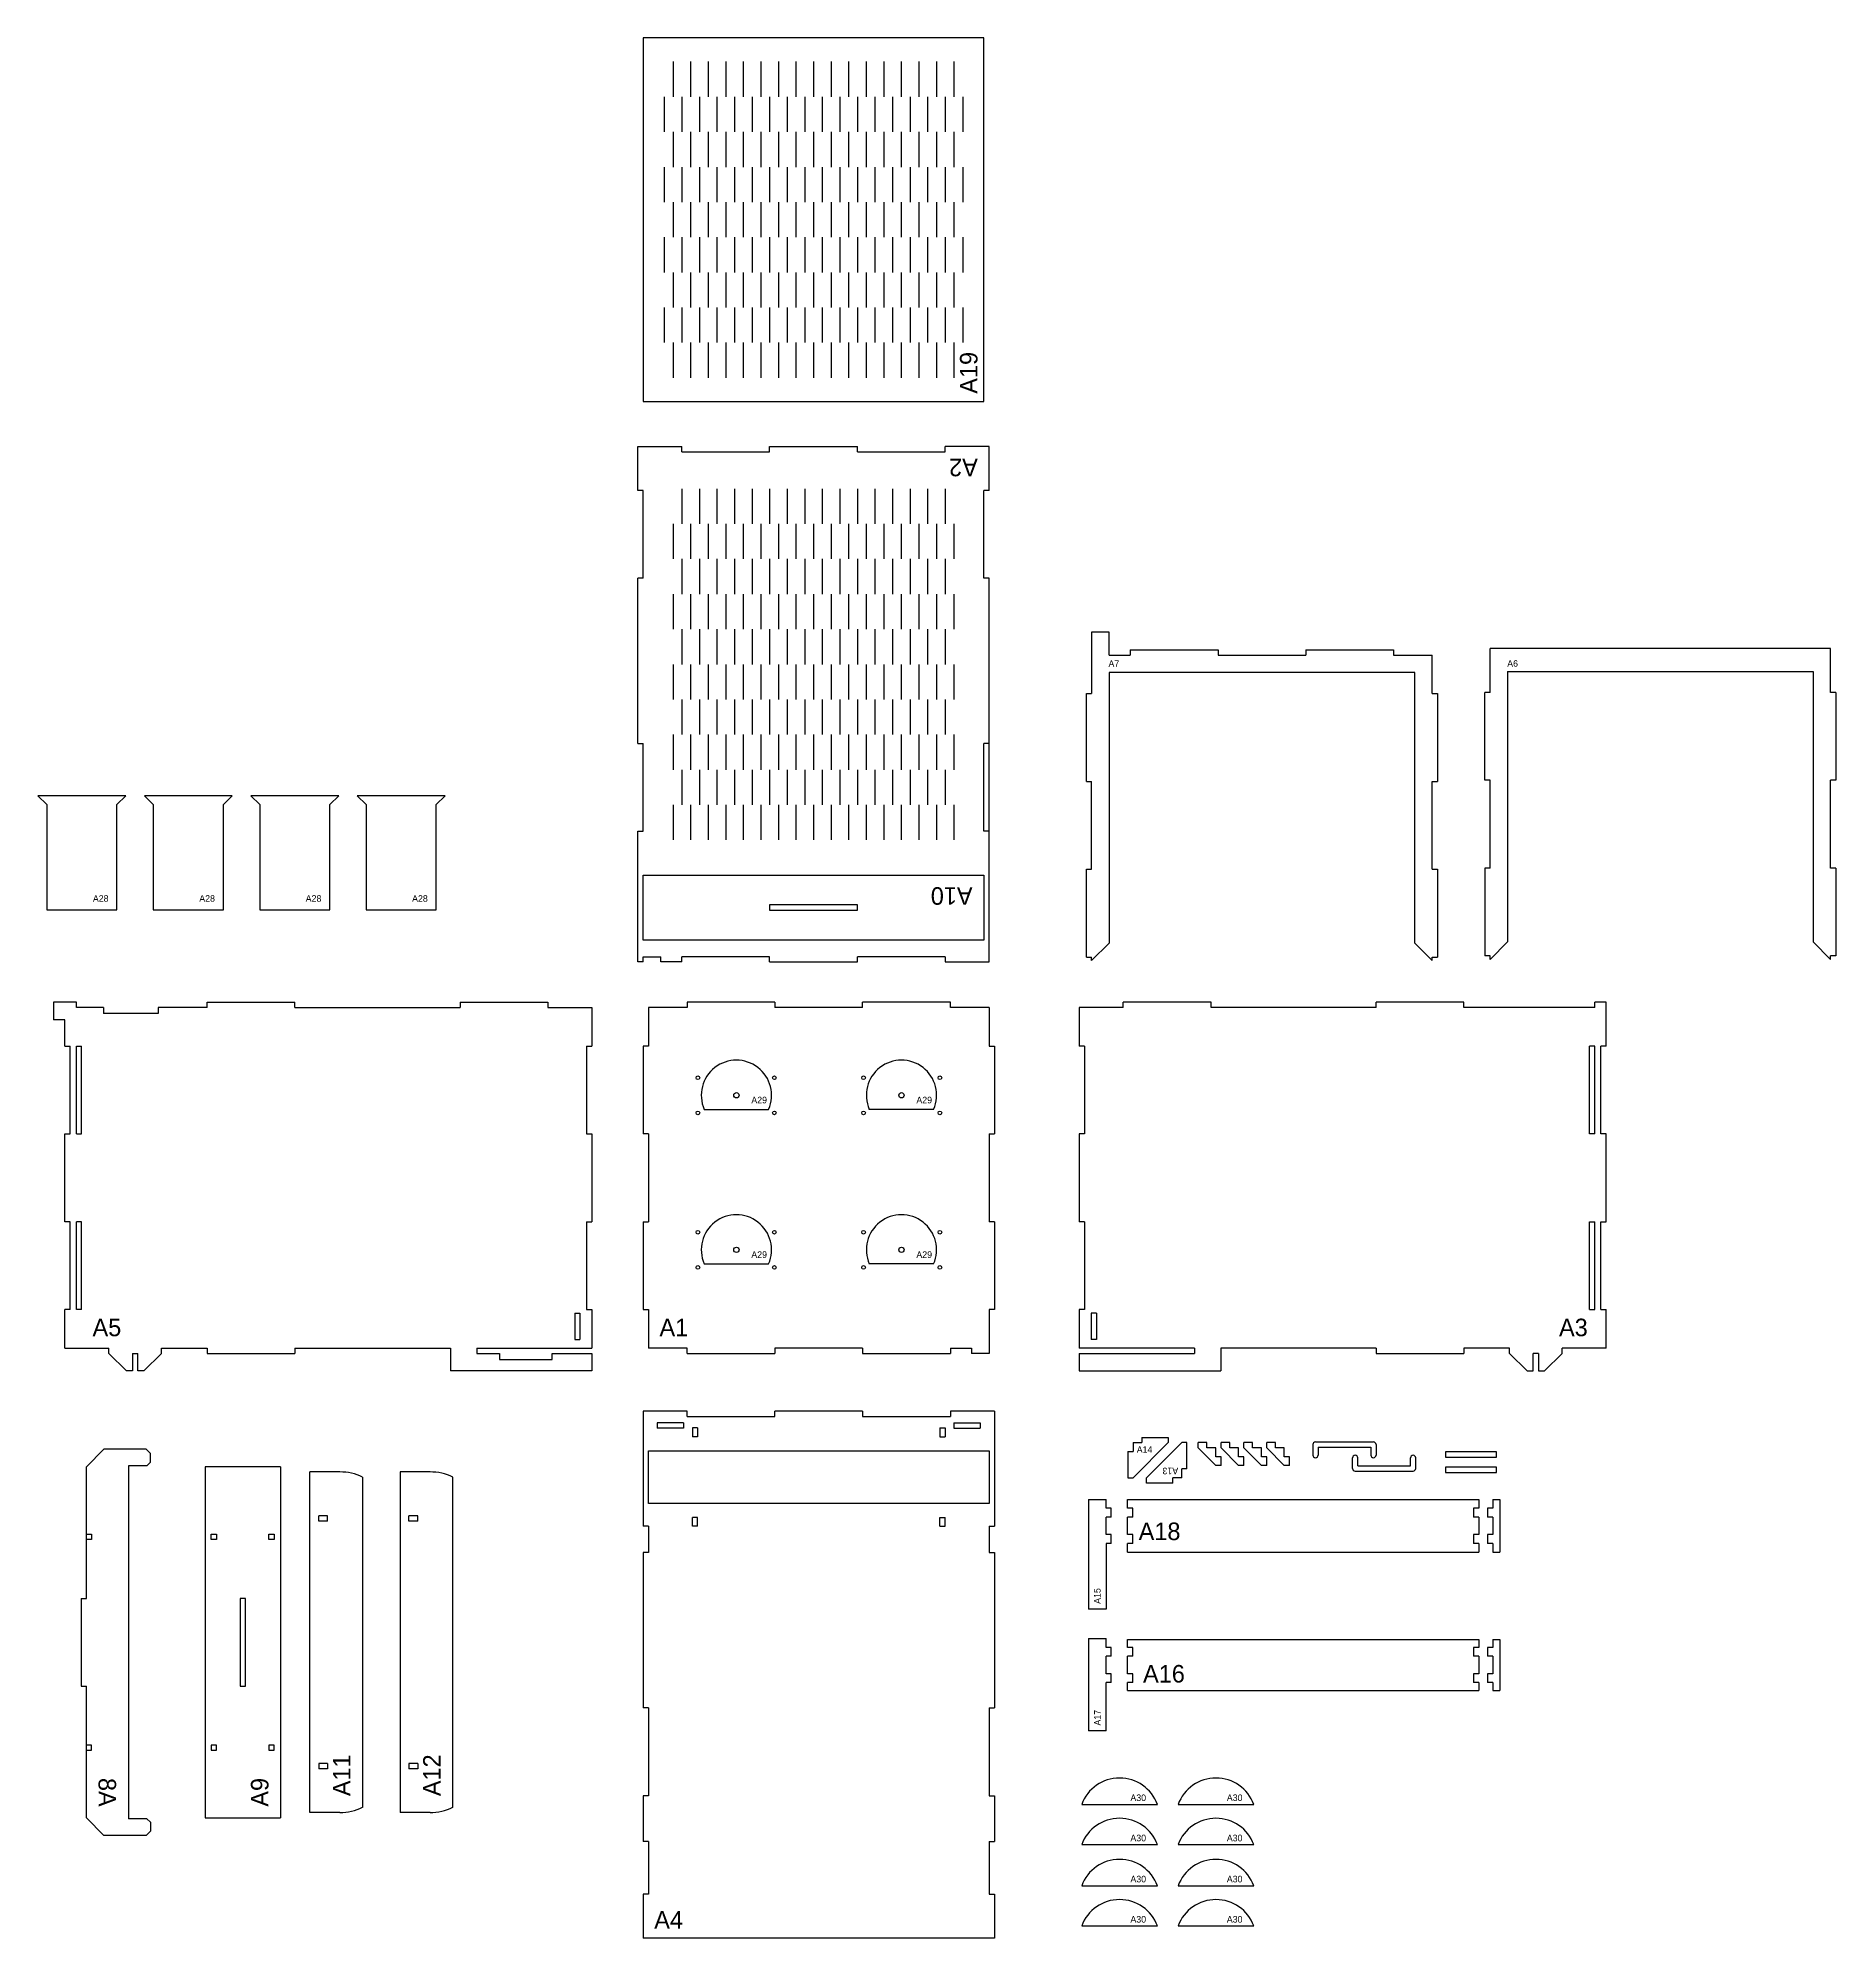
# Model space of a CAD drawing. Header units: millimetres. Extents: x -2430 to -8, y 112 to 1194.
# Drawn here: x -2430 to -1406, y 112 to 1194 of the extents above; entities that cross this region are included whole.
import ezdxf

# ---------------------------------------------------------------- set-up
doc = ezdxf.new("R2010")
doc.units = ezdxf.units.MM
doc.header["$MEASUREMENT"] = 0
for name, color, linetype in [('01. Cut Layer (3mm Plexiglass)', 5, 'Continuous'), ('02. Cut Layer (1.5mm Plexiglass)', 4, 'Continuous'), ('03. Etch Layer', 1, 'Continuous')]:
    doc.layers.add(name, color=color, linetype=linetype)

msp = doc.modelspace()

# ---------------------------------------------------------------- linework, layer by layer
at = {"layer": '01. Cut Layer (3mm Plexiglass)'}
for p, q in [((-1891.6, 1194.2), (-2085.6, 1194.2)), ((-2085.6, 1194.2), (-2085.6, 987.2)), ((-1891.6, 987.2), (-1891.6, 1194.2)), ((-2068.6, 1180.7), (-2068.6, 1160.7)), ((-2058.6, 1180.7), (-2058.6, 1160.7)), ((-2048.6, 1180.7), (-2048.6, 1160.7)), ((-2038.6, 1180.7), (-2038.6, 1160.7)), ((-2028.6, 1180.7), (-2028.6, 1160.7)), ((-2018.6, 1180.7), (-2018.6, 1160.7)), ((-2008.6, 1180.7), (-2008.6, 1160.7)), ((-1998.6, 1180.7), (-1998.6, 1160.7)), ((-1988.6, 1180.7), (-1988.6, 1160.7)), ((-1978.6, 1180.7), (-1978.6, 1160.7)), ((-1968.6, 1180.7), (-1968.6, 1160.7)), ((-1958.6, 1180.7), (-1958.6, 1160.7)), ((-1948.6, 1180.7), (-1948.6, 1160.7)), ((-1938.6, 1180.7), (-1938.6, 1160.7)), ((-1928.6, 1180.7), (-1928.6, 1160.7)), ((-1918.6, 1180.7), (-1918.6, 1160.7)), ((-1908.6, 1180.7), (-1908.6, 1160.7)), ((-2073.6, 1160.7), (-2073.6, 1140.7)), ((-2063.6, 1160.7), (-2063.6, 1140.7)), ((-2053.6, 1160.7), (-2053.6, 1140.7)), ((-2043.6, 1160.7), (-2043.6, 1140.7)), ((-2033.6, 1160.7), (-2033.6, 1140.7)), ((-2023.6, 1160.7), (-2023.6, 1140.7)), ((-2013.6, 1160.7), (-2013.6, 1140.7)), ((-2003.6, 1160.7), (-2003.6, 1140.7)), ((-1993.6, 1160.7), (-1993.6, 1140.7)), ((-1983.6, 1160.7), (-1983.6, 1140.7)), ((-1973.6, 1160.7), (-1973.6, 1140.7)), ((-1963.6, 1160.7), (-1963.6, 1140.7)), ((-1953.6, 1160.7), (-1953.6, 1140.7)), ((-1943.6, 1160.7), (-1943.6, 1140.7)), ((-1933.6, 1160.7), (-1933.6, 1140.7)), ((-1923.6, 1160.7), (-1923.6, 1140.7)), ((-1913.6, 1160.7), (-1913.6, 1140.7)), ((-1903.6, 1160.7), (-1903.6, 1140.7)), ((-2068.6, 1140.7), (-2068.6, 1120.7)), ((-2058.6, 1140.7), (-2058.6, 1120.7)), ((-2048.6, 1140.7), (-2048.6, 1120.7)), ((-2038.6, 1140.7), (-2038.6, 1120.7)), ((-2028.6, 1140.7), (-2028.6, 1120.7)), ((-2018.6, 1140.7), (-2018.6, 1120.7)), ((-2008.6, 1140.7), (-2008.6, 1120.7)), ((-1998.6, 1140.7), (-1998.6, 1120.7)), ((-1988.6, 1140.7), (-1988.6, 1120.7)), ((-1978.6, 1140.7), (-1978.6, 1120.7)), ((-1968.6, 1140.7), (-1968.6, 1120.7)), ((-1958.6, 1140.7), (-1958.6, 1120.7)), ((-1948.6, 1140.7), (-1948.6, 1120.7)), ((-1938.6, 1140.7), (-1938.6, 1120.7)), ((-1928.6, 1140.7), (-1928.6, 1120.7)), ((-1918.6, 1140.7), (-1918.6, 1120.7)), ((-1908.6, 1140.7), (-1908.6, 1120.7)), ((-2073.6, 1120.7), (-2073.6, 1100.7)), ((-2063.6, 1120.7), (-2063.6, 1100.7)), ((-2053.6, 1120.7), (-2053.6, 1100.7)), ((-2043.6, 1120.7), (-2043.6, 1100.7)), ((-2033.6, 1120.7), (-2033.6, 1100.7)), ((-2023.6, 1120.7), (-2023.6, 1100.7)), ((-2013.6, 1120.7), (-2013.6, 1100.7)), ((-2003.6, 1120.7), (-2003.6, 1100.7)), ((-1993.6, 1120.7), (-1993.6, 1100.7)), ((-1983.6, 1120.7), (-1983.6, 1100.7)), ((-1973.6, 1120.7), (-1973.6, 1100.7)), ((-1963.6, 1120.7), (-1963.6, 1100.7)), ((-1953.6, 1120.7), (-1953.6, 1100.7)), ((-1943.6, 1120.7), (-1943.6, 1100.7)), ((-1933.6, 1120.7), (-1933.6, 1100.7)), ((-1923.6, 1120.7), (-1923.6, 1100.7)), ((-1913.6, 1120.7), (-1913.6, 1100.7)), ((-1903.6, 1120.7), (-1903.6, 1100.7)), ((-2068.6, 1100.7), (-2068.6, 1080.7)), ((-2058.6, 1100.7), (-2058.6, 1080.7)), ((-2048.6, 1100.7), (-2048.6, 1080.7)), ((-2038.6, 1100.7), (-2038.6, 1080.7)), ((-2028.6, 1100.7), (-2028.6, 1080.7)), ((-2018.6, 1100.7), (-2018.6, 1080.7)), ((-2008.6, 1100.7), (-2008.6, 1080.7)), ((-1998.6, 1100.7), (-1998.6, 1080.7)), ((-1988.6, 1100.7), (-1988.6, 1080.7)), ((-1978.6, 1100.7), (-1978.6, 1080.7)), ((-1968.6, 1100.7), (-1968.6, 1080.7)), ((-1958.6, 1100.7), (-1958.6, 1080.7)), ((-1948.6, 1100.7), (-1948.6, 1080.7)), ((-1938.6, 1100.7), (-1938.6, 1080.7)), ((-1928.6, 1100.7), (-1928.6, 1080.7)), ((-1918.6, 1100.7), (-1918.6, 1080.7)), ((-1908.6, 1100.7), (-1908.6, 1080.7)), ((-2073.6, 1080.7), (-2073.6, 1060.7)), ((-2063.6, 1080.7), (-2063.6, 1060.7)), ((-2053.6, 1080.7), (-2053.6, 1060.7)), ((-2043.6, 1080.7), (-2043.6, 1060.7)), ((-2033.6, 1080.7), (-2033.6, 1060.7)), ((-2023.6, 1080.7), (-2023.6, 1060.7)), ((-2013.6, 1080.7), (-2013.6, 1060.7)), ((-2003.6, 1080.7), (-2003.6, 1060.7)), ((-1993.6, 1080.7), (-1993.6, 1060.7)), ((-1983.6, 1080.7), (-1983.6, 1060.7)), ((-1973.6, 1080.7), (-1973.6, 1060.7)), ((-1963.6, 1080.7), (-1963.6, 1060.7)), ((-1953.6, 1080.7), (-1953.6, 1060.7)), ((-1943.6, 1080.7), (-1943.6, 1060.7)), ((-1933.6, 1080.7), (-1933.6, 1060.7)), ((-1923.6, 1080.7), (-1923.6, 1060.7)), ((-1913.6, 1080.7), (-1913.6, 1060.7)), ((-1903.6, 1080.7), (-1903.6, 1060.7)), ((-2068.6, 1060.7), (-2068.6, 1040.7)), ((-2058.6, 1060.7), (-2058.6, 1040.7)), ((-2048.6, 1060.7), (-2048.6, 1040.7)), ((-2038.6, 1060.7), (-2038.6, 1040.7)), ((-2028.6, 1060.7), (-2028.6, 1040.7)), ((-2018.6, 1060.7), (-2018.6, 1040.7)), ((-2008.6, 1060.7), (-2008.6, 1040.7)), ((-1998.6, 1060.7), (-1998.6, 1040.7)), ((-1988.6, 1060.7), (-1988.6, 1040.7)), ((-1978.6, 1060.7), (-1978.6, 1040.7)), ((-1968.6, 1060.7), (-1968.6, 1040.7)), ((-1958.6, 1060.7), (-1958.6, 1040.7)), ((-1948.6, 1060.7), (-1948.6, 1040.7)), ((-1938.6, 1060.7), (-1938.6, 1040.7)), ((-1928.6, 1060.7), (-1928.6, 1040.7)), ((-1918.6, 1060.7), (-1918.6, 1040.7)), ((-1908.6, 1060.7), (-1908.6, 1040.7)), ((-2073.6, 1040.7), (-2073.6, 1020.7)), ((-2063.6, 1040.7), (-2063.6, 1020.7)), ((-2053.6, 1040.7), (-2053.6, 1020.7)), ((-2043.6, 1040.7), (-2043.6, 1020.7)), ((-2033.6, 1040.7), (-2033.6, 1020.7)), ((-2023.6, 1040.7), (-2023.6, 1020.7)), ((-2013.6, 1040.7), (-2013.6, 1020.7)), ((-2003.6, 1040.7), (-2003.6, 1020.7)), ((-1993.6, 1040.7), (-1993.6, 1020.7)), ((-1983.6, 1040.7), (-1983.6, 1020.7)), ((-1973.6, 1040.7), (-1973.6, 1020.7)), ((-1963.6, 1040.7), (-1963.6, 1020.7)), ((-1953.6, 1040.7), (-1953.6, 1020.7)), ((-1943.6, 1040.7), (-1943.6, 1020.7)), ((-1933.6, 1040.7), (-1933.6, 1020.7)), ((-1923.6, 1040.7), (-1923.6, 1020.7)), ((-1913.6, 1040.7), (-1913.6, 1020.7)), ((-1903.6, 1040.7), (-1903.6, 1020.7)), ((-2068.6, 1020.7), (-2068.6, 1000.7)), ((-2058.6, 1020.7), (-2058.6, 1000.7)), ((-2048.6, 1020.7), (-2048.6, 1000.7)), ((-2038.6, 1020.7), (-2038.6, 1000.7)), ((-2028.6, 1020.7), (-2028.6, 1000.7)), ((-2018.6, 1020.7), (-2018.6, 1000.7)), ((-2008.6, 1020.7), (-2008.6, 1000.7)), ((-1998.6, 1020.7), (-1998.6, 1000.7)), ((-1988.6, 1020.7), (-1988.6, 1000.7)), ((-1978.6, 1020.7), (-1978.6, 1000.7)), ((-1968.6, 1020.7), (-1968.6, 1000.7)), ((-1958.6, 1020.7), (-1958.6, 1000.7)), ((-1948.6, 1020.7), (-1948.6, 1000.7)), ((-1938.6, 1020.7), (-1938.6, 1000.7)), ((-1928.6, 1020.7), (-1928.6, 1000.7)), ((-1918.6, 1020.7), (-1918.6, 1000.7)), ((-1908.6, 1020.7), (-1908.6, 1000.7)), ((-2085.6, 987.2), (-1891.6, 987.2)), ((-2088.6, 936.5), (-2088.6, 961.5)), ((-2088.6, 961.5), (-2063.6, 961.5)), ((-2063.6, 958.5), (-2063.6, 961.5)), ((-2063.6, 958.5), (-2013.6, 958.5)), ((-2013.6, 958.5), (-2013.6, 961.5)), ((-2013.6, 961.5), (-1963.6, 961.5)), ((-1963.6, 958.5), (-1963.6, 961.5)), ((-1963.6, 958.5), (-1913.6, 958.5)), ((-1913.6, 958.5), (-1913.6, 961.5)), ((-1888.6, 961.5), (-1913.6, 961.5)), ((-1888.6, 936.5), (-1888.6, 961.5)), ((-2085.6, 936.5), (-2088.6, 936.5)), ((-2085.6, 886.5), (-2085.6, 936.5)), ((-2063.6, 937.5), (-2063.6, 917.5)), ((-2053.6, 937.5), (-2053.6, 917.5)), ((-2043.6, 937.5), (-2043.6, 917.5)), ((-2033.6, 937.5), (-2033.6, 917.5)), ((-2023.6, 937.5), (-2023.6, 917.5)), ((-2013.6, 937.5), (-2013.6, 917.5)), ((-2003.6, 937.5), (-2003.6, 917.5)), ((-1993.6, 937.5), (-1993.6, 917.5)), ((-1983.6, 937.5), (-1983.6, 917.5)), ((-1973.6, 937.5), (-1973.6, 917.5)), ((-1963.6, 937.5), (-1963.6, 917.5)), ((-1953.6, 937.5), (-1953.6, 917.5)), ((-1943.6, 937.5), (-1943.6, 917.5)), ((-1933.6, 937.5), (-1933.6, 917.5)), ((-1923.6, 937.5), (-1923.6, 917.5)), ((-1913.6, 937.5), (-1913.6, 917.5)), ((-1891.6, 886.5), (-1891.6, 936.5)), ((-1888.6, 936.5), (-1891.6, 936.5)), ((-2068.6, 917.5), (-2068.6, 897.5)), ((-2058.6, 917.5), (-2058.6, 897.5)), ((-2048.6, 917.5), (-2048.6, 897.5)), ((-2038.6, 917.5), (-2038.6, 897.5)), ((-2028.6, 917.5), (-2028.6, 897.5)), ((-2018.6, 917.5), (-2018.6, 897.5)), ((-2008.6, 917.5), (-2008.6, 897.5)), ((-1998.6, 917.5), (-1998.6, 897.5)), ((-1988.6, 917.5), (-1988.6, 897.5)), ((-1978.6, 917.5), (-1978.6, 897.5)), ((-1968.6, 917.5), (-1968.6, 897.5)), ((-1958.6, 917.5), (-1958.6, 897.5)), ((-1948.6, 917.5), (-1948.6, 897.5)), ((-1938.6, 917.5), (-1938.6, 897.5)), ((-1928.6, 917.5), (-1928.6, 897.5)), ((-1918.6, 917.5), (-1918.6, 897.5)), ((-1908.6, 917.5), (-1908.6, 897.5)), ((-2063.6, 897.5), (-2063.6, 877.5)), ((-2053.6, 897.5), (-2053.6, 877.5)), ((-2043.6, 897.5), (-2043.6, 877.5)), ((-2033.6, 897.5), (-2033.6, 877.5)), ((-2023.6, 897.5), (-2023.6, 877.5)), ((-2013.6, 897.5), (-2013.6, 877.5)), ((-2003.6, 897.5), (-2003.6, 877.5)), ((-1993.6, 897.5), (-1993.6, 877.5)), ((-1983.6, 897.5), (-1983.6, 877.5)), ((-1973.6, 897.5), (-1973.6, 877.5)), ((-1963.6, 897.5), (-1963.6, 877.5)), ((-1953.6, 897.5), (-1953.6, 877.5)), ((-1943.6, 897.5), (-1943.6, 877.5)), ((-1933.6, 897.5), (-1933.6, 877.5)), ((-1923.6, 897.5), (-1923.6, 877.5)), ((-1913.6, 897.5), (-1913.6, 877.5)), ((-2085.6, 886.5), (-2088.6, 886.5)), ((-2088.6, 792.5), (-2088.6, 886.5)), ((-2068.6, 877.5), (-2068.6, 857.5)), ((-2058.6, 877.5), (-2058.6, 857.5)), ((-2048.6, 877.5), (-2048.6, 857.5)), ((-2038.6, 877.5), (-2038.6, 857.5)), ((-2028.6, 877.5), (-2028.6, 857.5)), ((-2018.6, 877.5), (-2018.6, 857.5)), ((-2008.6, 877.5), (-2008.6, 857.5)), ((-1998.6, 877.5), (-1998.6, 857.5)), ((-1988.6, 877.5), (-1988.6, 857.5)), ((-1978.6, 877.5), (-1978.6, 857.5)), ((-1968.6, 877.5), (-1968.6, 857.5)), ((-1958.6, 877.5), (-1958.6, 857.5)), ((-1948.6, 877.5), (-1948.6, 857.5)), ((-1938.6, 877.5), (-1938.6, 857.5)), ((-1928.6, 877.5), (-1928.6, 857.5)), ((-1918.6, 877.5), (-1918.6, 857.5)), ((-1908.6, 877.5), (-1908.6, 857.5)), ((-1888.6, 886.5), (-1891.6, 886.5)), ((-1888.6, 668), (-1888.6, 886.5)), ((-2063.6, 857.5), (-2063.6, 837.5)), ((-2053.6, 857.5), (-2053.6, 837.5)), ((-2043.6, 857.5), (-2043.6, 837.5)), ((-2033.6, 857.5), (-2033.6, 837.5)), ((-2023.6, 857.5), (-2023.6, 837.5)), ((-2013.6, 857.5), (-2013.6, 837.5)), ((-2003.6, 857.5), (-2003.6, 837.5)), ((-1993.6, 857.5), (-1993.6, 837.5)), ((-1983.6, 857.5), (-1983.6, 837.5)), ((-1973.6, 857.5), (-1973.6, 837.5)), ((-1963.6, 857.5), (-1963.6, 837.5)), ((-1953.6, 857.5), (-1953.6, 837.5)), ((-1943.6, 857.5), (-1943.6, 837.5)), ((-1933.6, 857.5), (-1933.6, 837.5)), ((-1923.6, 857.5), (-1923.6, 837.5)), ((-1913.6, 857.5), (-1913.6, 837.5)), ((-1820.2, 855.8), (-1830.2, 855.8)), ((-1830.2, 855.8), (-1830.2, 820.8)), ((-1820.2, 842.8), (-1820.2, 855.8)), ((-1808.2, 845.8), (-1758.2, 845.8)), ((-1808.2, 845.8), (-1808.2, 842.8)), ((-1758.2, 845.8), (-1758.2, 842.8)), ((-1708.2, 845.8), (-1708.2, 842.8)), ((-1708.2, 845.8), (-1658.2, 845.8)), ((-1658.2, 845.8), (-1658.2, 842.8)), ((-1409.3, 846.5), (-1603.3, 846.5)), ((-1603.3, 821.5), (-1603.3, 846.5)), ((-1409.3, 821.5), (-1409.3, 846.5)), ((-2068.6, 837.5), (-2068.6, 817.5)), ((-2058.6, 837.5), (-2058.6, 817.5)), ((-2048.6, 837.5), (-2048.6, 817.5)), ((-2038.6, 837.5), (-2038.6, 817.5)), ((-2028.6, 837.5), (-2028.6, 817.5)), ((-2018.6, 837.5), (-2018.6, 817.5)), ((-2008.6, 837.5), (-2008.6, 817.5)), ((-1998.6, 837.5), (-1998.6, 817.5)), ((-1988.6, 837.5), (-1988.6, 817.5)), ((-1978.6, 837.5), (-1978.6, 817.5)), ((-1968.6, 837.5), (-1968.6, 817.5)), ((-1958.6, 837.5), (-1958.6, 817.5)), ((-1948.6, 837.5), (-1948.6, 817.5)), ((-1938.6, 837.5), (-1938.6, 817.5)), ((-1928.6, 837.5), (-1928.6, 817.5)), ((-1918.6, 837.5), (-1918.6, 817.5)), ((-1908.6, 837.5), (-1908.6, 817.5)), ((-1820.2, 842.8), (-1808.2, 842.8)), ((-1758.2, 842.8), (-1708.2, 842.8)), ((-1658.2, 842.8), (-1636.2, 842.8)), ((-1636.2, 820.8), (-1636.2, 842.8)), ((-1593.3, 833.5), (-1419.3, 833.5)), ((-1593.3, 833.5), (-1593.3, 679.5)), ((-1419.3, 833.5), (-1419.3, 679.5)), ((-1646.2, 832.8), (-1820.2, 832.8)), ((-1820.2, 832.8), (-1820.2, 678.8)), ((-1646.2, 678.8), (-1646.2, 832.8)), ((-2063.6, 817.5), (-2063.6, 797.5)), ((-2053.6, 817.5), (-2053.6, 797.5)), ((-2043.6, 817.5), (-2043.6, 797.5)), ((-2033.6, 817.5), (-2033.6, 797.5)), ((-2023.6, 817.5), (-2023.6, 797.5)), ((-2013.6, 817.5), (-2013.6, 797.5)), ((-2003.6, 817.5), (-2003.6, 797.5)), ((-1993.6, 817.5), (-1993.6, 797.5)), ((-1983.6, 817.5), (-1983.6, 797.5)), ((-1973.6, 817.5), (-1973.6, 797.5)), ((-1963.6, 817.5), (-1963.6, 797.5)), ((-1953.6, 817.5), (-1953.6, 797.5)), ((-1943.6, 817.5), (-1943.6, 797.5)), ((-1933.6, 817.5), (-1933.6, 797.5)), ((-1923.6, 817.5), (-1923.6, 797.5)), ((-1913.6, 817.5), (-1913.6, 797.5)), ((-1833.2, 770.8), (-1833.2, 820.8)), ((-1833.2, 820.8), (-1830.2, 820.8)), ((-1636.2, 820.8), (-1633.2, 820.8)), ((-1633.2, 820.8), (-1633.2, 770.8)), ((-1603.3, 821.5), (-1606.3, 821.5)), ((-1606.3, 771.5), (-1606.3, 821.5)), ((-1406.3, 821.5), (-1409.3, 821.5)), ((-1406.3, 821.5), (-1406.3, 771.5)), ((-2088.6, 792.5), (-2085.6, 792.5)), ((-2085.6, 742.5), (-2085.6, 792.5)), ((-2068.6, 797.5), (-2068.6, 777.5)), ((-2058.6, 797.5), (-2058.6, 777.5)), ((-2048.6, 797.5), (-2048.6, 777.5)), ((-2038.6, 797.5), (-2038.6, 777.5)), ((-2028.6, 797.5), (-2028.6, 777.5)), ((-2018.6, 797.5), (-2018.6, 777.5)), ((-2008.6, 797.5), (-2008.6, 777.5)), ((-1998.6, 797.5), (-1998.6, 777.5)), ((-1988.6, 797.5), (-1988.6, 777.5)), ((-1978.6, 797.5), (-1978.6, 777.5)), ((-1968.6, 797.5), (-1968.6, 777.5)), ((-1958.6, 797.5), (-1958.6, 777.5)), ((-1948.6, 797.5), (-1948.6, 777.5)), ((-1938.6, 797.5), (-1938.6, 777.5)), ((-1928.6, 797.5), (-1928.6, 777.5)), ((-1918.6, 797.5), (-1918.6, 777.5)), ((-1908.6, 797.5), (-1908.6, 777.5)), ((-1891.6, 742.5), (-1891.6, 792.5)), ((-1888.6, 792.5), (-1891.6, 792.5)), ((-2063.6, 777.5), (-2063.6, 757.5)), ((-2053.6, 777.5), (-2053.6, 757.5)), ((-2043.6, 777.5), (-2043.6, 757.5)), ((-2033.6, 777.5), (-2033.6, 757.5)), ((-2023.6, 777.5), (-2023.6, 757.5)), ((-2013.6, 777.5), (-2013.6, 757.5)), ((-2003.6, 777.5), (-2003.6, 757.5)), ((-1993.6, 777.5), (-1993.6, 757.5)), ((-1983.6, 777.5), (-1983.6, 757.5)), ((-1973.6, 777.5), (-1973.6, 757.5)), ((-1963.6, 777.5), (-1963.6, 757.5)), ((-1953.6, 777.5), (-1953.6, 757.5)), ((-1943.6, 777.5), (-1943.6, 757.5)), ((-1933.6, 777.5), (-1933.6, 757.5)), ((-1923.6, 777.5), (-1923.6, 757.5)), ((-1913.6, 777.5), (-1913.6, 757.5)), ((-1833.2, 770.8), (-1830.2, 770.8)), ((-1830.2, 720.8), (-1830.2, 770.8)), ((-1636.2, 720.8), (-1636.2, 770.8)), ((-1636.2, 770.8), (-1633.2, 770.8)), ((-1603.3, 771.5), (-1606.3, 771.5)), ((-1603.3, 721.5), (-1603.3, 771.5)), ((-1409.3, 721.5), (-1409.3, 771.5)), ((-1406.3, 771.5), (-1409.3, 771.5)), ((-2068.6, 757.5), (-2068.6, 737.5)), ((-2058.6, 757.5), (-2058.6, 737.5)), ((-2048.6, 757.5), (-2048.6, 737.5)), ((-2038.6, 757.5), (-2038.6, 737.5)), ((-2028.6, 757.5), (-2028.6, 737.5)), ((-2018.6, 757.5), (-2018.6, 737.5)), ((-2008.6, 757.5), (-2008.6, 737.5)), ((-1998.6, 757.5), (-1998.6, 737.5)), ((-1988.6, 757.5), (-1988.6, 737.5)), ((-1978.6, 757.5), (-1978.6, 737.5)), ((-1968.6, 757.5), (-1968.6, 737.5)), ((-1958.6, 757.5), (-1958.6, 737.5)), ((-1948.6, 757.5), (-1948.6, 737.5)), ((-1938.6, 757.5), (-1938.6, 737.5)), ((-1928.6, 757.5), (-1928.6, 737.5)), ((-1918.6, 757.5), (-1918.6, 737.5)), ((-1908.6, 757.5), (-1908.6, 737.5)), ((-2088.6, 742.5), (-2085.6, 742.5)), ((-2088.6, 668), (-2088.6, 742.5)), ((-1888.6, 742.5), (-1891.6, 742.5)), ((-1833.2, 720.8), (-1830.2, 720.8)), ((-1833.2, 670.7), (-1833.2, 720.8)), ((-1636.2, 720.8), (-1633.2, 720.8)), ((-1633.2, 720.8), (-1633.2, 670.7)), ((-1606.3, 721.5), (-1606.3, 671.5)), ((-1603.3, 721.5), (-1606.3, 721.5)), ((-1406.3, 721.5), (-1409.3, 721.5)), ((-1406.3, 721.5), (-1406.3, 671.5)), ((-1963.6, 700.5), (-2013.6, 700.5)), ((-2013.6, 700.5), (-2013.6, 697.5)), ((-2013.6, 697.5), (-1963.6, 697.5)), ((-1963.6, 697.5), (-1963.6, 700.5)), ((-2085.6, 671), (-2075.6, 671)), ((-2085.6, 668), (-2085.6, 671)), ((-2075.6, 668), (-2075.6, 671)), ((-2063.6, 668), (-2063.6, 671)), ((-2013.6, 671), (-2063.6, 671)), ((-2013.6, 668), (-2013.6, 671)), ((-1963.6, 668), (-1963.6, 671)), ((-1913.6, 671), (-1963.6, 671)), ((-1913.6, 671), (-1913.6, 668)), ((-1820.2, 678.8), (-1830.2, 668.8)), ((-1636.2, 668.8), (-1646.2, 678.8)), ((-1603.3, 671.5), (-1606.3, 671.5)), ((-1603.3, 669.5), (-1593.3, 679.5)), ((-1603.3, 669.5), (-1603.3, 671.5)), ((-1419.3, 679.5), (-1409.3, 669.5)), ((-1409.3, 669.5), (-1409.3, 671.5)), ((-1406.3, 671.5), (-1409.3, 671.5)), ((-2085.6, 668), (-2088.6, 668)), ((-2063.6, 668), (-2075.6, 668)), ((-2013.6, 668), (-1963.6, 668)), ((-1913.6, 668), (-1888.6, 668)), ((-1833.2, 670.7), (-1830.2, 670.7)), ((-1830.2, 668.8), (-1830.2, 670.7)), ((-1636.2, 668.8), (-1636.2, 670.7)), ((-1636.2, 670.7), (-1633.2, 670.7)), ((-2408.4, 645.1), (-2421.4, 645.1)), ((-2421.4, 645.1), (-2421.4, 635.1)), ((-2408.4, 642.1), (-2408.4, 645.1)), ((-2392.9, 642.1), (-2408.4, 642.1)), ((-2392.9, 642.1), (-2392.9, 638.6)), ((-2361.9, 638.6), (-2392.9, 638.6)), ((-2333.9, 642.1), (-2361.9, 642.1)), ((-2361.9, 642.1), (-2361.9, 638.6)), ((-2333.9, 645.1), (-2283.9, 645.1)), ((-2333.9, 642.1), (-2333.9, 645.1)), ((-2283.9, 642.1), (-2283.9, 645.1)), ((-2283.9, 642.1), (-2189.9, 642.1)), ((-2189.9, 645.1), (-2139.9, 645.1)), ((-2189.9, 645.1), (-2189.9, 642.1)), ((-2139.9, 645.1), (-2139.9, 642.1)), ((-2139.9, 642.1), (-2114.9, 642.1)), ((-2114.9, 642.1), (-2114.9, 620.1)), ((-2060.6, 642.1), (-2082.6, 642.1)), ((-2082.6, 642.1), (-2082.6, 620.1)), ((-2060.6, 645.1), (-2060.6, 642.1)), ((-2010.6, 645.1), (-2060.6, 645.1)), ((-2010.6, 645.1), (-2010.6, 642.1)), ((-1960.6, 642.1), (-2010.6, 642.1)), ((-1960.6, 642.1), (-1960.6, 645.1)), ((-1910.6, 645.1), (-1960.6, 645.1)), ((-1910.6, 642.1), (-1910.6, 645.1)), ((-1888.6, 642.1), (-1910.6, 642.1)), ((-1888.6, 642.1), (-1888.6, 620.1)), ((-1812.2, 642.1), (-1837.2, 642.1)), ((-1837.2, 642.1), (-1837.2, 620.1)), ((-1762.2, 645.1), (-1812.2, 645.1)), ((-1812.2, 642.1), (-1812.2, 645.1)), ((-1762.2, 642.1), (-1762.2, 645.1)), ((-1668.2, 642.1), (-1762.2, 642.1)), ((-1618.2, 645.1), (-1668.2, 645.1)), ((-1668.2, 642.1), (-1668.2, 645.1)), ((-1618.2, 642.1), (-1618.2, 645.1)), ((-1543.7, 642.1), (-1618.2, 642.1)), ((-1543.7, 642.1), (-1543.7, 645.1)), ((-1537.2, 645.1), (-1543.7, 645.1)), ((-1537.2, 620.1), (-1537.2, 645.1)), ((-2414.9, 635.1), (-2421.4, 635.1)), ((-2414.9, 620.1), (-2414.9, 635.1)), ((-2414.9, 620.1), (-2411.9, 620.1)), ((-2411.9, 570.1), (-2411.9, 620.1)), ((-2408.4, 620.1), (-2405.4, 620.1)), ((-2408.4, 570.1), (-2408.4, 620.1)), ((-2405.4, 570.1), (-2405.4, 620.1)), ((-2117.9, 620.1), (-2117.9, 570.1)), ((-2117.9, 620.1), (-2114.9, 620.1)), ((-2085.6, 620.1), (-2085.6, 570.1)), ((-2082.6, 620.1), (-2085.6, 620.1)), ((-1888.6, 620.1), (-1885.6, 620.1)), ((-1885.6, 620.1), (-1885.6, 570.1)), ((-1834.2, 620.1), (-1837.2, 620.1)), ((-1834.2, 620.1), (-1834.2, 570.1)), ((-1546.7, 570.1), (-1546.7, 620.1)), ((-1543.7, 620.1), (-1546.7, 620.1)), ((-1543.7, 570.1), (-1543.7, 620.1)), ((-1540.2, 570.1), (-1540.2, 620.1)), ((-1537.2, 620.1), (-1540.2, 620.1)), ((-2050.8, 584.1), (-2014.2, 584.1)), ((-1920.2, 584.1), (-1956.8, 584.1)), ((-2414.9, 570.1), (-2411.9, 570.1)), ((-2414.9, 520.1), (-2414.9, 570.1)), ((-2408.4, 570.1), (-2405.4, 570.1)), ((-2117.9, 570.1), (-2114.9, 570.1)), ((-2114.9, 570.1), (-2114.9, 520.1)), ((-2082.6, 570.1), (-2085.6, 570.1)), ((-2082.6, 570.1), (-2082.6, 520.1)), ((-1888.6, 570.1), (-1888.6, 520.1)), ((-1888.6, 570.1), (-1885.6, 570.1)), ((-1837.2, 570.1), (-1837.2, 520.1)), ((-1834.2, 570.1), (-1837.2, 570.1)), ((-1543.7, 570.1), (-1546.7, 570.1)), ((-1537.2, 570.1), (-1540.2, 570.1)), ((-1537.2, 520.1), (-1537.2, 570.1)), ((-2411.9, 520.1), (-2414.9, 520.1)), ((-2411.9, 470.1), (-2411.9, 520.1)), ((-2405.4, 520.1), (-2408.4, 520.1)), ((-2408.4, 470.1), (-2408.4, 520.1)), ((-2405.4, 470.1), (-2405.4, 520.1)), ((-2117.9, 520.1), (-2117.9, 470.1)), ((-2117.9, 520.1), (-2114.9, 520.1)), ((-2085.6, 520.1), (-2082.6, 520.1)), ((-2085.6, 520.1), (-2085.6, 470.1)), ((-1885.6, 520.1), (-1888.6, 520.1)), ((-1885.6, 520.1), (-1885.6, 470.1)), ((-1834.2, 520.1), (-1837.2, 520.1)), ((-1834.2, 520.1), (-1834.2, 470.1)), ((-1546.7, 470.1), (-1546.7, 520.1)), ((-1546.7, 520.1), (-1543.7, 520.1)), ((-1543.7, 470.1), (-1543.7, 520.1)), ((-1540.2, 470.1), (-1540.2, 520.1)), ((-1540.2, 520.1), (-1537.2, 520.1)), ((-2050.8, 496.1), (-2014.2, 496.1)), ((-1920.2, 496.1), (-1956.8, 496.1)), ((-2411.9, 470.1), (-2414.9, 470.1)), ((-2414.9, 448.1), (-2414.9, 470.1)), ((-2405.4, 470.1), (-2408.4, 470.1)), ((-2124.6, 468.1), (-2124.6, 453.1)), ((-2124.6, 468.1), (-2121.6, 468.1)), ((-2121.6, 468.1), (-2121.6, 453.1)), ((-2117.9, 470.1), (-2114.9, 470.1)), ((-2114.9, 470.1), (-2114.9, 448.1)), ((-2085.6, 470.1), (-2082.6, 470.1)), ((-2082.6, 470.1), (-2082.6, 448.1)), ((-1885.6, 470.1), (-1888.6, 470.1)), ((-1888.6, 470.1), (-1888.6, 445.1)), ((-1834.2, 470.1), (-1837.2, 470.1)), ((-1837.2, 470.1), (-1837.2, 448.1)), ((-1827.5, 468.1), (-1830.5, 468.1)), ((-1830.5, 468.1), (-1830.5, 453.1)), ((-1827.5, 468.1), (-1827.5, 453.1)), ((-1546.7, 470.1), (-1543.7, 470.1)), ((-1540.2, 470.1), (-1537.2, 470.1)), ((-1537.2, 448.1), (-1537.2, 470.1)), ((-2414.9, 448.1), (-2389.9, 448.1)), ((-2389.9, 445.1), (-2389.9, 448.1)), ((-2379.9, 435.1), (-2389.9, 445.1)), ((-2376.4, 445.1), (-2376.4, 435.1)), ((-2376.4, 445.1), (-2373.4, 445.1)), ((-2373.4, 435.1), (-2373.4, 445.1)), ((-2359.9, 445.1), (-2369.9, 435.1)), ((-2359.9, 448.1), (-2333.9, 448.1)), ((-2359.9, 445.1), (-2359.9, 448.1)), ((-2333.9, 448.1), (-2333.9, 445.1)), ((-2333.9, 445.1), (-2283.9, 445.1)), ((-2283.9, 448.1), (-2195.4, 448.1)), ((-2283.9, 448.1), (-2283.9, 445.1)), ((-2195.4, 448.1), (-2195.4, 435.1)), ((-2180.4, 448.1), (-2180.4, 445.1)), ((-2180.4, 448.1), (-2114.9, 448.1)), ((-2180.4, 445.1), (-2167.4, 445.1)), ((-2167.4, 445.1), (-2167.4, 441.6)), ((-2137.4, 445.1), (-2114.9, 445.1)), ((-2137.4, 441.6), (-2137.4, 445.1)), ((-2124.6, 453.1), (-2121.6, 453.1)), ((-2114.9, 445.1), (-2114.9, 435.1)), ((-2060.6, 448.1), (-2082.6, 448.1)), ((-2060.6, 445.1), (-2060.6, 448.1)), ((-2060.6, 445.1), (-2010.6, 445.1)), ((-1960.6, 448.1), (-2010.6, 448.1)), ((-2010.6, 448.1), (-2010.6, 445.1)), ((-1960.6, 448.1), (-1960.6, 445.1)), ((-1960.6, 445.1), (-1910.6, 445.1)), ((-1910.6, 448.1), (-1910.6, 445.1)), ((-1910.6, 448.1), (-1898.6, 448.1)), ((-1898.6, 448.1), (-1898.6, 445.1)), ((-1888.6, 445.1), (-1898.6, 445.1)), ((-1771.7, 448.1), (-1837.2, 448.1)), ((-1837.2, 445.1), (-1771.7, 445.1)), ((-1837.2, 445.1), (-1837.2, 435.1)), ((-1827.5, 453.1), (-1830.5, 453.1)), ((-1771.7, 448.1), (-1771.7, 445.1)), ((-1668.2, 448.1), (-1756.7, 448.1)), ((-1756.7, 448.1), (-1756.7, 435.1)), ((-1668.2, 448.1), (-1668.2, 445.1)), ((-1668.2, 445.1), (-1618.2, 445.1)), ((-1618.2, 448.1), (-1618.2, 445.1)), ((-1592.2, 448.1), (-1618.2, 448.1)), ((-1592.2, 445.1), (-1592.2, 448.1)), ((-1592.2, 445.1), (-1582.2, 435.1)), ((-1578.7, 435.1), (-1578.7, 445.1)), ((-1575.7, 445.1), (-1578.7, 445.1)), ((-1575.7, 445.1), (-1575.7, 435.1)), ((-1572.2, 435.1), (-1562.2, 445.1)), ((-1562.2, 445.1), (-1562.2, 448.1)), ((-1537.2, 448.1), (-1562.2, 448.1)), ((-2376.4, 435.1), (-2379.9, 435.1)), ((-2369.9, 435.1), (-2373.4, 435.1)), ((-2114.9, 435.1), (-2195.4, 435.1)), ((-2167.4, 441.6), (-2137.4, 441.6)), ((-1837.2, 435.1), (-1756.7, 435.1)), ((-1582.2, 435.1), (-1578.7, 435.1)), ((-1575.7, 435.1), (-1572.2, 435.1)), ((-2085.6, 412.2), (-2085.6, 346.7)), ((-2060.6, 412.2), (-2085.6, 412.2)), ((-2060.6, 409.2), (-2060.6, 412.2)), ((-2010.6, 409.2), (-2010.6, 412.2)), ((-1960.6, 412.2), (-2010.6, 412.2)), ((-1960.6, 412.2), (-1960.6, 409.2)), ((-1910.6, 412.2), (-1910.6, 409.2)), ((-1885.6, 412.2), (-1910.6, 412.2)), ((-1885.6, 412.2), (-1885.6, 346.7)), ((-2062.6, 405.5), (-2077.6, 405.5)), ((-2077.6, 405.5), (-2077.6, 402.5)), ((-2062.6, 402.5), (-2077.6, 402.5)), ((-2062.6, 405.5), (-2062.6, 402.5)), ((-2060.6, 409.2), (-2010.6, 409.2)), ((-2054.6, 402.7), (-2057.6, 402.7)), ((-2057.6, 402.7), (-2057.6, 397.7)), ((-2054.6, 402.7), (-2054.6, 397.7)), ((-1960.6, 409.2), (-1910.6, 409.2)), ((-1916.6, 402.7), (-1913.6, 402.7)), ((-1916.6, 402.7), (-1916.6, 397.7)), ((-1913.6, 402.7), (-1913.6, 397.7)), ((-1908.6, 405.5), (-1908.6, 402.5)), ((-1908.6, 405.5), (-1893.6, 405.5)), ((-1908.6, 402.5), (-1893.6, 402.5)), ((-1893.6, 405.5), (-1893.6, 402.5)), ((-2402.7, 380.6), (-2392.7, 390.6)), ((-2368.7, 390.6), (-2392.7, 390.6)), ((-2366.2, 388.1), (-2368.7, 390.6)), ((-2082.6, 389.7), (-1888.6, 389.7)), ((-2082.6, 359.7), (-2082.6, 389.7)), ((-2054.6, 397.7), (-2057.6, 397.7)), ((-1916.6, 397.7), (-1913.6, 397.7)), ((-1888.6, 389.7), (-1888.6, 359.7)), ((-1786.6, 394.3), (-1806.6, 374.3)), ((-1806.6, 394.3), (-1806.6, 389.3)), ((-1806.6, 394.3), (-1801.6, 394.3)), ((-1801.6, 397.3), (-1786.6, 397.3)), ((-1801.6, 397.3), (-1801.6, 394.3)), ((-1798.9, 374.3), (-1778.9, 394.3)), ((-1786.6, 397.3), (-1786.6, 394.3)), ((-1775.9, 394.3), (-1778.9, 394.3)), ((-1775.9, 379.3), (-1775.9, 394.3)), ((-1764.5, 394.3), (-1769.5, 394.3)), ((-1769.5, 391.3), (-1769.5, 394.3)), ((-1759.5, 381.3), (-1769.5, 391.3)), ((-1764.5, 391.3), (-1764.5, 394.3)), ((-1759.5, 391.3), (-1764.5, 391.3)), ((-1759.5, 386.3), (-1759.5, 391.3)), ((-1751.5, 394.3), (-1756.5, 394.3)), ((-1756.5, 391.3), (-1756.5, 394.3)), ((-1746.5, 381.3), (-1756.5, 391.3)), ((-1751.5, 391.3), (-1751.5, 394.3)), ((-1746.5, 391.3), (-1751.5, 391.3)), ((-1746.5, 386.3), (-1746.5, 391.3)), ((-1738.5, 394.3), (-1743.5, 394.3)), ((-1743.5, 391.3), (-1743.5, 394.3)), ((-1733.5, 381.3), (-1743.5, 391.3)), ((-1738.5, 391.3), (-1738.5, 394.3)), ((-1733.5, 391.3), (-1738.5, 391.3)), ((-1733.5, 386.3), (-1733.5, 391.3)), ((-1725.5, 394.3), (-1730.5, 394.3)), ((-1730.5, 391.3), (-1730.5, 394.3)), ((-1720.5, 381.3), (-1730.5, 391.3)), ((-1725.5, 391.3), (-1725.5, 394.3)), ((-1720.5, 391.3), (-1725.5, 391.3)), ((-1720.5, 386.3), (-1720.5, 391.3)), ((-1704.2, 393.2), (-1704.2, 387.2)), ((-1702.7, 394.7), (-1669.7, 394.7)), ((-1701.2, 391.7), (-1671.2, 391.7)), ((-1701.2, 391.7), (-1701.2, 387.2)), ((-1671.2, 391.7), (-1671.2, 387.2)), ((-1668.2, 393.2), (-1668.2, 387.2)), ((-2402.7, 305.6), (-2402.7, 380.6)), ((-2368.2, 381.1), (-2378.7, 381.1)), ((-2378.7, 381.1), (-2378.7, 180.1)), ((-2368.2, 381.1), (-2366.2, 383.1)), ((-2366.2, 383.1), (-2366.2, 388.1)), ((-2292.1, 380.6), (-2335.1, 380.6)), ((-2335.1, 380.6), (-2335.1, 180.6)), ((-2292.1, 380.6), (-2292.1, 180.6)), ((-1809.6, 389.3), (-1806.6, 389.3)), ((-1809.6, 389.3), (-1809.6, 374.3)), ((-1778.9, 374.3), (-1778.9, 379.3)), ((-1775.9, 379.3), (-1778.9, 379.3)), ((-1756.5, 386.3), (-1759.5, 386.3)), ((-1756.5, 381.3), (-1759.5, 381.3)), ((-1756.5, 381.3), (-1756.5, 386.3)), ((-1743.5, 386.3), (-1746.5, 386.3)), ((-1743.5, 381.3), (-1746.5, 381.3)), ((-1743.5, 381.3), (-1743.5, 386.3)), ((-1730.5, 386.3), (-1733.5, 386.3)), ((-1730.5, 381.3), (-1733.5, 381.3)), ((-1730.5, 381.3), (-1730.5, 386.3)), ((-1717.5, 386.3), (-1720.5, 386.3)), ((-1717.5, 381.3), (-1720.5, 381.3)), ((-1717.5, 381.3), (-1717.5, 386.3)), ((-1702.7, 385.7), (-1702.7, 385.7)), ((-1681.6, 379.6), (-1681.6, 385.6)), ((-1680.1, 387.1), (-1680.1, 387.1)), ((-1678.6, 381.1), (-1678.6, 385.6)), ((-1678.6, 381.1), (-1648.6, 381.1)), ((-1669.7, 385.7), (-1669.7, 385.7)), ((-1648.6, 381.1), (-1648.6, 385.6)), ((-1647.1, 387.1), (-1647.1, 387.1)), ((-1645.6, 379.6), (-1645.6, 385.6)), ((-1628.6, 389.1), (-1628.6, 386.1)), ((-1599.6, 389.1), (-1628.6, 389.1)), ((-1628.6, 386.1), (-1599.6, 386.1)), ((-1628.6, 380.3), (-1628.6, 377.3)), ((-1599.6, 380.3), (-1628.6, 380.3)), ((-1599.6, 386.1), (-1599.6, 389.1)), ((-1599.6, 377.3), (-1599.6, 380.3)), ((-2275.4, 183.6), (-2275.4, 377.6)), ((-2258.4, 377.6), (-2275.4, 377.6)), ((-2245.4, 374.6), (-2245.4, 186.6)), ((-2224, 377.6), (-2224, 183.6)), ((-2207, 377.6), (-2224, 377.6)), ((-2194, 186.6), (-2194, 374.6)), ((-1809.6, 374.3), (-1806.6, 374.3)), ((-1798.9, 371.3), (-1798.9, 374.3)), ((-1783.9, 371.3), (-1798.9, 371.3)), ((-1778.9, 374.3), (-1783.9, 374.3)), ((-1783.9, 371.3), (-1783.9, 374.3)), ((-1680.1, 378.1), (-1647.1, 378.1)), ((-1628.6, 377.3), (-1599.6, 377.3)), ((-1888.6, 359.7), (-2082.6, 359.7)), ((-1832, 361.9), (-1822, 361.9)), ((-1832, 361.9), (-1832, 299.4)), ((-1822, 356.9), (-1822, 361.9)), ((-1809.7, 356.9), (-1809.7, 361.9)), ((-1809.7, 361.9), (-1609.7, 361.9)), ((-1609.7, 361.9), (-1609.7, 356.9)), ((-1601.7, 361.9), (-1601.7, 356.9)), ((-1601.7, 361.9), (-1597.7, 361.9)), ((-1597.7, 361.9), (-1597.7, 331.9)), ((-2270.4, 349.6), (-2270.4, 352.6)), ((-2265.4, 352.6), (-2270.4, 352.6)), ((-2265.4, 349.6), (-2270.4, 349.6)), ((-2265.4, 349.6), (-2265.4, 352.6)), ((-2219, 349.6), (-2219, 352.6)), ((-2214, 352.6), (-2219, 352.6)), ((-2214, 349.6), (-2219, 349.6)), ((-2214, 349.6), (-2214, 352.6)), ((-2082.6, 346.7), (-2085.6, 346.7)), ((-2082.6, 346.7), (-2082.6, 331.7)), ((-2054.6, 351.7), (-2057.6, 351.7)), ((-2057.6, 346.7), (-2057.6, 351.7)), ((-2054.6, 346.7), (-2057.6, 346.7)), ((-2054.6, 346.7), (-2054.6, 351.7)), ((-1916.6, 351.7), (-1913.6, 351.7)), ((-1916.6, 346.7), (-1916.6, 351.7)), ((-1916.6, 346.7), (-1913.6, 346.7)), ((-1913.6, 346.7), (-1913.6, 351.7)), ((-1888.6, 346.7), (-1885.6, 346.7)), ((-1888.6, 346.7), (-1888.6, 331.7)), ((-1819, 356.9), (-1822, 356.9)), ((-1819, 351.9), (-1822, 351.9)), ((-1822, 341.9), (-1822, 351.9)), ((-1819, 351.9), (-1819, 356.9)), ((-1806.7, 356.9), (-1809.7, 356.9)), ((-1806.7, 351.9), (-1809.7, 351.9)), ((-1809.7, 341.9), (-1809.7, 351.9)), ((-1806.7, 351.9), (-1806.7, 356.9)), ((-1609.7, 356.9), (-1612.7, 356.9)), ((-1612.7, 356.9), (-1612.7, 351.9)), ((-1609.7, 351.9), (-1612.7, 351.9)), ((-1609.7, 351.9), (-1609.7, 341.9)), ((-1601.7, 356.9), (-1604.7, 356.9)), ((-1604.7, 356.9), (-1604.7, 351.9)), ((-1601.7, 351.9), (-1604.7, 351.9)), ((-1601.7, 351.9), (-1601.7, 341.9)), ((-2402.7, 342.1), (-2399.7, 342.1)), ((-2399.7, 339.1), (-2402.7, 339.1)), ((-2399.7, 342.1), (-2399.7, 339.1)), ((-2331.6, 342.1), (-2328.6, 342.1)), ((-2331.6, 339.1), (-2331.6, 342.1)), ((-2328.6, 339.1), (-2331.6, 339.1)), ((-2328.6, 342.1), (-2328.6, 339.1)), ((-2298.7, 342.1), (-2295.7, 342.1)), ((-2298.7, 339.1), (-2298.7, 342.1)), ((-2295.7, 339.1), (-2298.7, 339.1)), ((-2295.7, 342.1), (-2295.7, 339.1)), ((-1819, 341.9), (-1822, 341.9)), ((-1819, 336.9), (-1822, 336.9)), ((-1822, 336.9), (-1822, 299.4)), ((-1819, 336.9), (-1819, 341.9)), ((-1806.7, 341.9), (-1809.7, 341.9)), ((-1806.7, 336.9), (-1809.7, 336.9)), ((-1809.7, 331.9), (-1809.7, 336.9)), ((-1806.7, 336.9), (-1806.7, 341.9)), ((-1609.7, 341.9), (-1612.7, 341.9)), ((-1612.7, 341.9), (-1612.7, 336.9)), ((-1609.7, 336.9), (-1612.7, 336.9)), ((-1609.7, 336.9), (-1609.7, 331.9)), ((-1601.7, 341.9), (-1604.7, 341.9)), ((-1604.7, 341.9), (-1604.7, 336.9)), ((-1601.7, 336.9), (-1604.7, 336.9)), ((-1601.7, 336.9), (-1601.7, 331.9)), ((-2085.6, 331.7), (-2085.6, 243.2)), ((-2082.6, 331.7), (-2085.6, 331.7)), ((-1888.6, 331.7), (-1885.6, 331.7)), ((-1885.6, 331.7), (-1885.6, 243.2)), ((-1809.7, 331.9), (-1609.7, 331.9)), ((-1601.7, 331.9), (-1597.7, 331.9)), ((-2405.7, 305.6), (-2402.7, 305.6)), ((-2405.7, 305.6), (-2405.7, 255.6)), ((-2312.1, 305.6), (-2315.1, 305.6)), ((-2315.1, 305.6), (-2315.1, 255.6)), ((-2312.1, 255.6), (-2312.1, 305.6)), ((-1822, 299.4), (-1832, 299.4)), ((-1832, 282.7), (-1822, 282.7)), ((-1832, 282.7), (-1832, 230.2)), ((-1822, 277.7), (-1822, 282.7)), ((-1809.7, 277.7), (-1809.7, 282.2)), ((-1809.7, 282.2), (-1609.7, 282.2)), ((-1609.7, 282.2), (-1609.7, 277.7)), ((-1601.7, 282.2), (-1601.7, 277.7)), ((-1601.7, 282.2), (-1597.7, 282.2)), ((-1597.7, 282.2), (-1597.7, 253.2)), ((-1819, 277.7), (-1822, 277.7)), ((-1819, 272.7), (-1822, 272.7)), ((-1822, 262.7), (-1822, 272.7)), ((-1819, 272.7), (-1819, 277.7)), ((-1806.7, 277.7), (-1809.7, 277.7)), ((-1806.7, 272.7), (-1809.7, 272.7)), ((-1809.7, 262.7), (-1809.7, 272.7)), ((-1806.7, 272.7), (-1806.7, 277.7)), ((-1609.7, 277.7), (-1612.7, 277.7)), ((-1612.7, 277.7), (-1612.7, 272.7)), ((-1609.7, 272.7), (-1612.7, 272.7)), ((-1609.7, 272.7), (-1609.7, 262.7)), ((-1601.7, 277.7), (-1604.7, 277.7)), ((-1604.7, 277.7), (-1604.7, 272.7)), ((-1601.7, 272.7), (-1604.7, 272.7)), ((-1601.7, 272.7), (-1601.7, 262.7)), ((-1819, 262.7), (-1822, 262.7)), ((-1819, 257.7), (-1819, 262.7)), ((-1806.7, 262.7), (-1809.7, 262.7)), ((-1806.7, 257.7), (-1806.7, 262.7)), ((-1609.7, 262.7), (-1612.7, 262.7)), ((-1612.7, 262.7), (-1612.7, 257.7)), ((-1601.7, 262.7), (-1604.7, 262.7)), ((-1604.7, 262.7), (-1604.7, 257.7)), ((-2405.7, 255.6), (-2402.7, 255.6)), ((-2402.7, 180.6), (-2402.7, 255.6)), ((-2315.1, 255.6), (-2312.1, 255.6)), ((-1819, 257.7), (-1822, 257.7)), ((-1822, 230.2), (-1822, 257.7)), ((-1806.7, 257.7), (-1809.7, 257.7)), ((-1809.7, 253.2), (-1809.7, 257.7)), ((-1809.7, 253.2), (-1609.7, 253.2)), ((-1609.7, 257.7), (-1612.7, 257.7)), ((-1609.7, 257.7), (-1609.7, 253.2)), ((-1601.7, 257.7), (-1604.7, 257.7)), ((-1601.7, 257.7), (-1601.7, 253.2)), ((-1601.7, 253.2), (-1597.7, 253.2)), ((-2082.6, 243.2), (-2085.6, 243.2)), ((-2082.6, 243.2), (-2082.6, 193.2)), ((-1888.6, 243.2), (-1885.6, 243.2)), ((-1888.6, 243.2), (-1888.6, 193.2)), ((-1822, 230.2), (-1832, 230.2)), ((-2399.7, 222.1), (-2402.7, 222.1)), ((-2402.7, 219.1), (-2399.7, 219.1)), ((-2399.7, 219.1), (-2399.7, 222.1)), ((-2328.6, 222.1), (-2331.6, 222.1)), ((-2331.6, 222.1), (-2331.6, 219.1)), ((-2331.6, 219.1), (-2328.6, 219.1)), ((-2328.6, 219.1), (-2328.6, 222.1)), ((-2295.7, 222.1), (-2298.7, 222.1)), ((-2298.7, 222.1), (-2298.7, 219.1)), ((-2298.7, 219.1), (-2295.7, 219.1)), ((-2295.7, 219.1), (-2295.7, 222.1)), ((-2265.4, 211.6), (-2270.4, 211.6)), ((-2270.4, 211.6), (-2270.4, 208.6)), ((-2265.4, 208.6), (-2270.4, 208.6)), ((-2265.4, 211.6), (-2265.4, 208.6)), ((-2214, 211.6), (-2219, 211.6)), ((-2219, 211.6), (-2219, 208.6)), ((-2214, 208.6), (-2219, 208.6)), ((-2214, 211.6), (-2214, 208.6)), ((-2082.6, 193.2), (-2085.6, 193.2)), ((-2085.6, 193.2), (-2085.6, 167.2)), ((-1888.6, 193.2), (-1885.6, 193.2)), ((-1885.6, 193.2), (-1885.6, 167.2)), ((-1835.8, 188.3), (-1792.7, 188.3)), ((-1780.9, 188.3), (-1737.8, 188.3)), ((-2402.7, 180.6), (-2392.7, 170.6)), ((-2368.2, 180.1), (-2378.7, 180.1)), ((-2366.2, 173.1), (-2368.7, 170.6)), ((-2368.2, 180.1), (-2366.2, 178.1)), ((-2366.2, 178.1), (-2366.2, 173.1)), ((-2335.1, 180.6), (-2292.1, 180.6)), ((-2258.4, 183.6), (-2275.4, 183.6)), ((-2207, 183.6), (-2224, 183.6)), ((-2368.7, 170.6), (-2392.7, 170.6)), ((-2082.6, 167.2), (-2085.6, 167.2)), ((-2082.6, 167.2), (-2082.6, 137.2)), ((-1888.6, 167.2), (-1888.6, 137.2)), ((-1888.6, 167.2), (-1885.6, 167.2)), ((-1835.8, 165.4), (-1792.7, 165.4)), ((-1780.9, 165.4), (-1737.8, 165.4)), ((-1835.8, 142), (-1792.7, 142)), ((-1780.9, 142), (-1737.8, 142)), ((-2085.6, 137.2), (-2085.6, 112.2)), ((-2082.6, 137.2), (-2085.6, 137.2)), ((-1888.6, 137.2), (-1885.6, 137.2)), ((-1885.6, 137.2), (-1885.6, 112.2)), ((-1835.8, 119.1), (-1792.7, 119.1)), ((-1780.9, 119.1), (-1737.8, 119.1)), ((-1885.6, 112.2), (-2085.6, 112.2))]:
    msp.add_line(p, q, dxfattribs=at)
for centre, radius in [((-2054.4, 602.1), 1.05), ((-2010.9, 602.1), 1.05), ((-1960.1, 602.1), 1.05), ((-1916.6, 602.1), 1.05), ((-2032.5, 592.1), 1.5), ((-1938.5, 592.1), 1.5), ((-2054.4, 582.1), 1.05), ((-2010.9, 582.1), 1.05), ((-1960.1, 582.1), 1.05), ((-1916.6, 582.1), 1.05), ((-2054.4, 514.1), 1.05), ((-2010.9, 514.1), 1.05), ((-1960.1, 514.1), 1.05), ((-1916.6, 514.1), 1.05), ((-2032.5, 504.1), 1.5), ((-1938.5, 504.1), 1.5), ((-2054.4, 494.1), 1.05), ((-2010.9, 494.1), 1.05), ((-1960.1, 494.1), 1.05), ((-1916.6, 494.1), 1.05)]:
    msp.add_circle(centre, radius, dxfattribs=at)
for centre, radius, start, end in [((-2032.5, 592.1), 20, 336.4218, 203.5782), ((-1938.5, 592.1), 20, 336.4218, 203.5782), ((-2032.5, 504.1), 20, 336.4218, 203.5782), ((-1938.5, 504.1), 20, 336.4218, 203.5782), ((-1702.7, 393.2), 1.5, 90, 180), ((-1669.7, 393.2), 1.5, 0, 90), ((-1702.7, 387.2), 1.5, 180, 360), ((-1680.1, 385.6), 1.5, 0, 180), ((-1680.1, 379.6), 1.5, 180, 270), ((-1669.7, 387.2), 1.5, 180, 360), ((-1647.1, 385.6), 1.5, 0, 180), ((-1647.1, 379.6), 1.5, 270, 0), ((-2257.7, 351), 26.6, 62.4999, 91.5109), ((-2206.3, 351), 26.6, 62.4999, 91.5109), ((-1814.3, 180.3), 23, 20.3544, 159.6456), ((-1759.4, 180.3), 23, 20.3544, 159.6456), ((-2257.7, 210.3), 26.6, 268.4891, 297.5001), ((-2206.3, 210.3), 26.6, 268.4891, 297.5001), ((-1814.3, 157.4), 23, 20.3544, 159.6456), ((-1759.4, 157.4), 23, 20.3544, 159.6456), ((-1814.3, 134), 23, 20.3544, 159.6456), ((-1759.4, 134), 23, 20.3544, 159.6456), ((-1814.3, 111.1), 23, 20.3544, 159.6456), ((-1759.4, 111.1), 23, 20.3544, 159.6456)]:
    msp.add_arc(centre, radius, start, end, dxfattribs=at)
for points in [[(-2085.6, 680.5), (-2085.6, 699), (-2085.6, 717.5)], [(-2085.6, 717.5), (-1988.6, 717.5), (-1891.6, 717.5)], [(-1891.6, 717.5), (-1891.6, 699), (-1891.6, 680.5)], [(-1891.6, 680.5), (-1988.6, 680.5), (-2085.6, 680.5)]]:
    msp.add_open_spline(points, degree=2, dxfattribs=at)
at = {"layer": '02. Cut Layer (1.5mm Plexiglass)'}
for p, q in [((-2425.3, 757.7), (-2430.3, 762.7)), ((-2385.3, 757.7), (-2380.3, 762.7)), ((-2364.6, 757.7), (-2369.6, 762.7)), ((-2324.6, 757.7), (-2319.6, 762.7)), ((-2304, 757.7), (-2309, 762.7)), ((-2264, 757.7), (-2259, 762.7)), ((-2243.4, 757.7), (-2248.4, 762.7)), ((-2203.4, 757.7), (-2198.4, 762.7))]:
    msp.add_line(p, q, dxfattribs=at)
for points in [[(-2380.3, 762.7), (-2430.3, 762.7)], [(-2425.3, 757.7), (-2425.3, 697.7), (-2385.3, 697.7), (-2385.3, 757.7)], [(-2319.6, 762.7), (-2369.6, 762.7)], [(-2364.6, 757.7), (-2364.6, 697.7), (-2324.6, 697.7), (-2324.6, 757.7)], [(-2259, 762.7), (-2309, 762.7)], [(-2304, 757.7), (-2304, 697.7), (-2264, 697.7), (-2264, 757.7)], [(-2198.4, 762.7), (-2248.4, 762.7)], [(-2243.4, 757.7), (-2243.4, 697.7), (-2203.4, 697.7), (-2203.4, 757.7)]]:
    msp.add_lwpolyline(points, dxfattribs=at)

# ---------------------------------------------------------------- texts
at = {"layer": '03. Etch Layer'}
for s, height, rotation, p in [('A19', 10, 90, (-1895.2, 991.6)), ('A2', 10, 180, (-1895, 954.6)), ('A10', 10, 180, (-1898, 710.6)), ('A13', 3.75, 180, (-1780.9, 380)), ('A15', 3.75, 90, (-1825.1, 302.5)), ('A17', 3.75, 90, (-1825, 233.2)), ('A11', 10, 90, (-2252.3, 193)), ('A12', 10, 90, (-2200.9, 193)), ('A9', 10, 90, (-2299, 187))]:
    msp.add_text(s, height=height, rotation=rotation, dxfattribs=at).set_placement(p)
for s, height, p in [('A7', 3.75, (-1820.6, 836)), ('A6', 3.75, (-1593.5, 836.1)), ('A28', 3.75, (-2399, 702.3)), ('A28', 3.75, (-2338.4, 702.3)), ('A28', 3.75, (-2277.8, 702.3)), ('A28', 3.75, (-2217.2, 702.3)), ('A29', 3.75, (-2024, 587.5)), ('A29', 3.75, (-1930, 587.5)), ('A29', 3.75, (-2024, 499.5)), ('A29', 3.75, (-1930, 499.5)), ('A5', 10, (-2399.2, 454.9)), ('A1', 10, (-2076.3, 454.9)), ('A3', 10, (-1564, 454.9)), ('A14', 3.75, (-1804.5, 388.5)), ('A18', 10, (-1803.4, 338.8)), ('A16', 10, (-1800.9, 257.7)), ('A30', 3.75, (-1808.1, 190.2)), ('A30', 3.75, (-1753.2, 190.2)), ('A30', 3.75, (-1808.1, 167.3)), ('A30', 3.75, (-1753.2, 167.3)), ('A30', 3.75, (-1808.1, 143.9)), ('A30', 3.75, (-1753.2, 143.9)), ('A4', 10, (-2079.3, 117.6)), ('A30', 3.75, (-1808.1, 121)), ('A30', 3.75, (-1753.2, 121))]:
    msp.add_text(s, height=height, dxfattribs=at).set_placement(p)
at = {"layer": '03. Etch Layer', "extrusion": (0, 0, -1)}
msp.add_text('A8', height=10, rotation=90, dxfattribs=at).set_placement((2395.8, 187))

doc.saveas('drawing.dxf')
